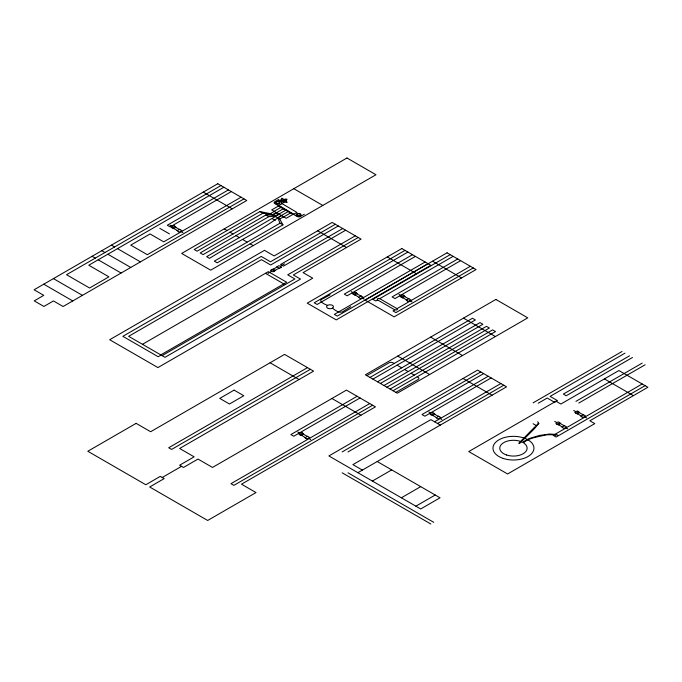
<?xml version="1.0" encoding="UTF-8"?>
<svg xmlns="http://www.w3.org/2000/svg" width="682" height="682" viewBox="0 0 682 682"><rect width="100%" height="100%" fill="white"/><g stroke="black" fill="none" stroke-linecap="round" stroke-linejoin="round"><path stroke-width="1.02" d="M555.813 435.022L555.907 434.434L549.752 434.016L539.53 435.423L528.942 438.62L523.469 441.706L524.126 442.072M279.168 214.284L206.646 256.696L209.519 258.35C232.877 243.483 259.416 232.093 281.095 215.401M286.355 200.133L286.798 199.57A2.532 1.458 0 0 0 287.011 199.178A2.532 1.458 0 0 0 286.295 199.17L285.229 199.255M538.831 423.343L534.807 428.262A92.718 53.528 0 0 1 533.537 429.617L519.479 443.564L518.746 443.36L534.944 426.796M535.728 425.9L538.814 423.369M275.196 270.635L272.962 271.862L270.643 270.592A1.304 0.75 0 0 1 270.814 270.115L270.984 269.978A6.59 3.802 0 0 1 272.306 269.407L272.971 269.168A9.633 5.558 0 0 0 275.042 268.205A9.633 5.558 0 0 0 276.713 267.012L278.947 265.665L281.376 266.935A1.304 0.75 0 0 1 281.206 267.412L281.035 267.549M281.828 198.3L281.794 198.326A2.268 1.313 0 0 0 281.564 198.564L281.41 199.161A11.483 6.632 0 0 1 281.368 199.315A5.456 3.154 0 0 0 281.325 199.511L281.316 199.562A0.972 0.563 0 0 0 281.487 199.928M284.607 201.403L284.539 201.412A1.057 0.614 0 0 1 283.695 201.173L283.669 201.13M350.761 306.687L345.365 310.029A55.762 32.19 0 0 0 344.333 310.685C340.531 314.351 335.723 310.745 332.458 308.153M174.362 225.972L174.115 225.87A1.304 0.75 0 0 0 173.288 225.776L171.08 227.183L173.416 228.47A9.633 5.558 0 0 1 175.496 229.433A9.633 5.558 0 0 1 177.167 230.627M178.633 231.812L178.803 231.871A1.304 0.75 0 0 0 179.622 231.974L181.83 230.635L179.502 229.28A9.633 5.558 0 0 1 177.422 228.317A9.633 5.558 0 0 1 175.751 227.123L175.419 226.782M356.541 293.209A6.59 3.802 0 0 0 355.595 292.433L355.305 292.348A1.304 0.75 0 0 0 354.487 292.254L352.279 293.652L354.614 294.948A9.633 5.558 0 0 1 356.695 295.903A9.633 5.558 0 0 1 358.365 297.105L358.749 297.497A6.59 3.802 0 0 0 359.712 298.273L360.002 298.349A1.304 0.75 0 0 0 360.821 298.452L363.029 297.113L360.701 295.758A9.633 5.558 0 0 1 358.621 294.795A9.633 5.558 0 0 1 356.95 293.592L356.558 293.2M403.369 295.229L403.122 295.135A1.304 0.75 0 0 0 402.303 295.033L400.095 296.44L402.431 297.727M407.648 301.069L407.819 301.137A1.304 0.75 0 0 0 408.637 301.231L410.845 299.892L408.612 298.571A9.633 5.558 0 0 1 406.438 297.574A9.633 5.558 0 0 1 404.767 296.38L404.435 296.039A6.59 3.802 0 0 0 403.412 295.212M302.143 432.882L301.896 432.78A1.304 0.75 0 0 0 301.077 432.686L298.861 434.084L301.197 435.38M306.414 438.722L306.585 438.782A1.304 0.75 0 0 0 307.403 438.884L309.611 437.477L307.284 436.182A9.633 5.558 0 0 1 305.204 435.227A9.633 5.558 0 0 1 303.533 434.025L303.14 433.633A6.59 3.802 0 0 0 302.177 432.857M430.794 413.113L430.086 414.298L432.328 415.355A9.633 5.558 0 0 1 434.408 416.31A9.633 5.558 0 0 1 436.079 417.512L436.471 417.904A6.59 3.802 0 0 0 437.435 418.68L437.716 418.757A1.304 0.75 0 0 0 438.535 418.859L440.751 417.452L438.415 416.156A9.633 5.558 0 0 1 436.335 415.202A9.633 5.558 0 0 1 434.664 414L434.281 413.607A6.59 3.802 0 0 0 433.317 412.832L433.027 412.755A1.304 0.75 0 0 0 432.209 412.661L430.794 413.113L428.91 412.022M556.614 422.499L555.915 423.692L558.157 424.741A9.633 5.558 0 0 1 560.229 425.704A9.633 5.558 0 0 1 561.9 426.898L562.292 427.29A6.59 3.802 0 0 0 563.255 428.066L563.545 428.151A1.304 0.75 0 0 0 564.364 428.245L566.572 426.906L564.236 425.551A9.633 5.558 0 0 1 562.156 424.588A9.633 5.558 0 0 1 560.485 423.394L560.101 423.002A6.59 3.802 0 0 0 559.138 422.226L558.848 422.149A1.304 0.75 0 0 0 558.029 422.047L556.614 422.499L554.73 421.416M578.038 411.314L577.79 411.212A1.304 0.75 0 0 0 576.972 411.11L574.764 412.516L577.1 413.803A9.633 5.558 0 0 1 579.18 414.767A9.633 5.558 0 0 1 580.851 415.96L581.235 416.352M582.24 417.111L582.488 417.214A1.304 0.75 0 0 0 583.306 417.307L585.514 415.909L583.178 414.613A9.633 5.558 0 0 1 581.107 413.65A9.633 5.558 0 0 1 579.436 412.457M283.115 202.742L282.544 203.065A4.518 2.609 0 0 1 281.837 203.424M453.138 256.33L379.738 298.665L397.009 308.631L397.504 309.355L396.822 309.935L394.844 309.875L393.011 310.932L395.927 312.612L473.265 267.958M228.419 189.886L167.278 225.248L170.15 226.91L231.343 191.582M335.339 224.276L270.498 261.777L261.24 256.432L122.854 336.328L158.198 356.737L161.097 355.058M342.714 228.53L280.6 264.471L283.473 266.133L345.655 230.226M412.482 254.701L344.291 294.13L347.147 295.8L415.406 256.389M457.716 258.972L392.107 296.909L394.955 298.58L460.64 260.66M357.112 396.276L290.89 434.57L293.746 436.241L299.134 433.13M488.218 376.251L422.013 414.537L424.86 416.208L491.142 377.939M629.554 355.799L563.349 394.085L566.196 395.756L632.478 357.487M217.763 183.739L34.1 289.773L43.767 295.357L34.228 300.864L43.895 306.448L53.435 300.941L63.102 306.516L246.765 200.482L217.532 183.603M220.934 185.564L66.538 274.71L89.581 288.009L108.915 276.849L88.779 265.23L223.849 187.252M172.171 228.035L175.001 226.398M173.603 228.538L175.871 227.225M177.158 230.627L179.852 229.399M241.061 197.192L163.731 241.837L150.083 233.96L130.756 245.119L147.312 254.684L243.977 198.871M278.733 199.442L274.786 201.719A2.268 1.313 0 0 0 274.786 203.577L297.199 216.509A2.268 1.313 0 0 0 300.404 216.509L304.343 214.233M272.391 214.762L270.456 213.645L259.919 211.565L194.191 249.518L197.098 251.198L262.834 213.253L272.391 214.762L276.253 212.528M274.837 216.177L272.902 215.06L265.886 215L200.158 252.945L203.074 254.633L268.802 216.68L274.837 216.177L278.708 213.943M274.13 211.309L280.899 207.405M270.456 213.645L274.317 211.411M276.551 212.699L283.32 208.794M272.902 215.06L276.773 212.835M278.964 214.097L285.732 210.192M281.385 215.495L288.154 211.59M280.055 223.193L214.319 261.138L217.234 262.826L282.962 224.872L280.055 223.193L277.779 217.916L281.649 215.683M277.779 217.916L279.714 219.033L283.584 216.799M283.797 216.885L290.566 212.98M338.272 225.964L270.677 264.991L261.445 259.663L128.651 336.328L165.001 357.317L300.498 279.091L293.32 274.948L358.212 237.481M142.47 344.308L268.324 271.641L286.662 282.237L160.807 354.896M267.975 273.405L271.427 271.41M280.592 266.116L284.539 263.84M355.313 235.81L287.719 274.829L294.897 278.972L162.103 355.646M404.989 250.379L314.214 302.782L317.13 304.47L407.904 252.059M353.37 294.513L356.2 292.876M354.802 295.008L357.07 293.703M358.562 297.309L361.051 295.877M425.125 261.999L334.351 314.411L337.258 316.09L428.032 263.678M450.222 254.65L372.875 299.304L375.791 300.992L377.623 299.935L394.844 309.875M401.187 297.292L404.017 295.656M402.619 297.795L404.886 296.482M406.378 300.089L408.868 298.656M397.043 308.656L470.358 266.27M307.488 367.624L168.684 447.759L171.583 449.438L310.387 369.303M162.231 477.494L181.565 466.326M366.831 375.62L389.064 362.781A2.737 1.577 0 0 1 392.926 362.781L394.145 363.489M369.985 377.444L472.473 318.264L475.388 319.952L372.892 379.124M377.521 381.792L480.017 322.62L482.89 324.282L380.394 383.455M299.85 432.712L360.036 397.964M383.966 385.518L486.462 326.346L489.378 328.025L386.882 387.197M299.952 434.945L302.782 433.309M301.384 435.44L303.652 434.136M305.144 437.742L307.633 436.301M390.113 389.064L492.6 329.892L495.516 331.571L393.02 390.743M308.835 438.731L230.968 483.683L233.866 485.362L372.653 405.244M309.551 438.313L369.738 403.565M395.824 392.363L418.057 379.524A2.737 1.577 0 0 0 418.057 377.291L417.188 376.788M342.176 451.919L480.733 371.929M347.982 451.927L483.64 373.608M431.092 414.92L433.914 413.283M432.516 415.415L434.784 414.11M436.275 417.716L438.765 416.276M434.596 421.8L500.861 383.548M437.512 423.488L503.768 385.228M357.88 472.686L506.564 386.839L477.562 370.096L328.877 455.943L420.709 508.96L440.043 497.8L377.214 461.518M372.381 481.057L391.707 469.889M533.094 402.84L622.069 351.477M538.226 403.241L547.245 398.041L554.577 402.278L557.467 400.624L550.11 396.378L624.985 353.157M401.374 497.8L420.709 486.633M575.94 401.348L642.197 363.097M578.847 403.036L645.112 364.776M556.913 424.306L559.743 422.678M575.855 413.369L578.686 411.74M415.875 506.172L435.21 495.004M558.336 424.809L560.613 423.496M577.287 413.872L579.555 412.559M562.121 427.128L564.585 425.67M581.047 416.173L583.536 414.733M554.065 434.86L553.23 435.346L556.137 437.034L645.112 385.662M555.029 434.306L642.197 383.983M330.165 294.795L324.376 297.906A55.762 32.19 0 0 1 323.234 298.503C316.746 300.54 324.444 304.402 327.624 305.357M281.666 200.721L282.05 200.661A1.04 0.605 0 0 1 282.51 200.653M279.961 200.261L279.168 200.499A4.518 2.609 0 0 0 278.444 200.764L278.546 200.849A3.248 1.876 0 0 0 278.921 201.028L281.12 201.497A3.265 1.884 0 0 0 281.649 201.454A3.265 1.884 0 0 0 281.427 201.736L281.555 203.083A3.248 1.876 0 0 0 281.734 203.347L281.785 203.415M281.922 200.917L281.998 200.926A1.56 0.895 0 0 0 282.86 200.883M283.951 201.915L284.13 202A0.972 0.563 0 0 0 284.599 202.179L284.761 202.213A5.456 3.154 0 0 0 285.11 202.239A11.483 6.632 0 0 1 285.374 202.264L286.397 202.349A2.268 1.313 0 0 0 286.824 202.307M285.289 200.832L285.332 200.84A2.055 1.185 0 0 1 285.681 200.934L285.954 201.096A3.504 2.02 0 0 1 286.193 201.275L286.755 201.863A8.15 4.706 0 0 0 287.105 202.23M379.738 298.665C378.86 297.949 376.046 298.784 377.7 299.995M432.55 261.189L461.561 277.941M293.797 188.692L322.799 205.435M604.397 378.902L633.399 395.645M387.325 256.918L416.327 273.661M317.659 230.806L346.567 247.498M463.496 318.136L495.396 336.55M275.298 216.518L277.233 217.635M265.886 215L268.802 216.68M272.374 218.743L275.264 220.414M259.919 211.565L262.834 213.253M399.004 294.402L400.888 295.485M410.053 300.779L411.937 301.862M203.262 192.111L232.264 208.854M573.673 410.479L575.557 411.561M584.721 416.855L586.605 417.938M430.623 337.113L462.524 355.527M351.196 291.615L353.071 292.706M362.236 297.991L364.12 299.083M224.199 228.879L227.072 230.533M229.808 232.102L233.039 233.969M235.955 235.648L239.527 237.711M242.4 239.365L247.029 242.042M250.115 243.841L253.201 245.622M565.779 427.793L567.663 428.876M276.918 266.807L279.398 268.239M463.061 378.467L492.063 395.21M273.15 269.1L275.426 270.413M271.726 269.603L274.556 271.24M533.094 423.727L536.103 425.466M265.426 273.32L285.085 284.641M397.759 356.089L429.66 374.503M169.997 225.145L171.873 226.228M181.037 231.522L182.921 232.605M397.06 365.168L401.689 367.845M404.562 369.499L408.134 371.562M411.05 373.242L414.281 375.109M159.827 228.351L169.494 233.926M439.958 418.398L441.834 419.49M440.299 425.099L430.836 419.635L352.909 464.621L362.372 470.086M111.43 245.128L114.602 246.961M117.517 248.64L140.432 261.871M101.763 250.712L104.934 252.536M107.85 254.224L130.765 267.455M92.096 256.287L95.267 258.12M98.182 259.799L121.098 273.03M331.912 398.501L360.948 415.227M53.435 278.614L82.428 295.357M43.767 284.198L72.769 300.941M297.778 432.047L299.654 433.138M308.818 438.424L310.702 439.515M347.982 472.814L433.735 522.327M342.176 472.805L430.836 523.998M270.081 362.764L299.04 379.533M282.783 200.44L282.757 200.423A1.057 0.614 0 0 1 282.51 199.894M579.436 412.457L579.103 412.116A6.59 3.802 0 0 0 578.08 411.289M305.331 437.929L304.999 437.597A9.633 5.558 0 0 0 303.277 436.335A9.633 5.558 0 0 0 301.205 435.372M177.329 230.797L177.55 231.019A6.59 3.802 0 0 0 178.514 231.795M279.714 219.033L282.962 224.872M286.449 200.167A2.711 1.56 0 0 1 285.229 200.789M283.917 202.068A2.626 1.517 0 0 1 283.098 202.725M279.987 200.286A2.626 1.517 0 0 1 281.342 200.022M285.204 199.195A2.711 1.56 0 0 0 283.806 199.673L283.755 199.587A2.055 1.185 0 0 0 283.703 199.383L283.524 199.187A3.504 2.02 0 0 0 283.286 198.999L282.484 198.513A8.15 4.706 0 0 1 281.981 198.215M283.61 200.508A1.006 0.58 0 0 1 284.59 200.184M283.703 200.968A0.997 0.58 0 0 1 284.539 201.207M283.226 201.216A1.04 0.605 0 0 1 283.03 201.446M282.911 199.928A0.997 0.58 0 0 1 283.064 200.465M284.505 200.38A1.006 0.58 0 0 1 283.797 200.653M582.198 417.128A6.59 3.802 0 0 1 581.26 416.352M306.295 438.705A6.59 3.802 0 0 1 305.357 437.921M281.069 267.574A6.59 3.802 0 0 1 279.714 268.12L279.049 268.358A9.633 5.558 0 0 0 276.969 269.322A9.633 5.558 0 0 0 275.298 270.515M407.529 301.052A6.59 3.802 0 0 1 406.591 300.276L406.174 299.892A9.633 5.558 0 0 0 404.503 298.69A9.633 5.558 0 0 0 402.431 297.727M174.396 225.955A6.59 3.802 0 0 1 175.342 226.739M537.646 421.817A2.941 1.696 0 0 1 538.072 423.718M555.856 434.707A2.387 1.381 0 0 1 558.021 435.372M555.804 435.056A27.254 15.737 0 0 0 546.239 434.886L534.611 437.477A51.551 29.761 0 0 0 531.414 438.449A27.928 16.121 0 0 0 524.108 442.081M278.767 205.401L293.584 214.157L297.037 212.494L282.229 203.722L278.767 205.401M346.968 158.002L181.668 253.44L210.67 270.174L375.97 174.745L346.968 158.002M278.486 206.007L271.717 209.911L286.218 218.283L292.987 214.378L278.486 206.007M264.497 250.345L109.674 339.73L157.917 367.581L312.74 278.196L303.072 272.612L361.068 239.126L332.16 222.434L274.164 255.921L264.497 250.345M401.817 248.546L307.241 303.149L336.243 319.892L430.828 265.289L401.817 248.546M136.136 423.36L87.799 451.262L145.803 484.749L160.304 476.377L164.166 478.611L149.665 486.982L207.669 520.468L255.997 492.557L241.496 484.186L375.441 406.856L346.439 390.113L212.503 467.443L198.002 459.071L183.501 467.443L179.63 465.209L194.131 456.846L179.639 448.475L313.584 371.144L284.573 354.401L150.637 431.732L136.136 423.36M447.051 252.817L365.126 300.123L394.128 316.866L476.053 269.569L447.051 252.817M234.105 390.121L219.757 398.407L229.459 404.008L243.806 395.722L234.105 390.121M495.874 299.441L365.382 374.785L397.282 393.199L527.774 317.855L495.874 299.441M555.966 401.212L468.747 451.569L507.579 473.981L594.789 423.633L589.862 420.785L647.9 387.274L618.898 370.531L560.86 404.042L555.966 401.212M297.736 215.665A1.722 0.989 0 0 0 300.37 214.864A1.722 0.989 0 0 0 297.846 213.943A1.722 0.989 0 0 0 297.736 215.665M276.798 203.577A1.722 0.989 0 0 0 279.432 202.767A1.722 0.989 0 0 0 276.901 201.855A1.722 0.989 0 0 0 276.798 203.577M276.415 203.927A2.438 1.407 0 0 0 280.149 202.784A2.438 1.407 0 0 0 276.56 201.488A2.438 1.407 0 0 0 276.415 203.927M297.352 216.015A2.438 1.407 0 0 0 301.086 214.873A2.438 1.407 0 0 0 297.505 213.577A2.438 1.407 0 0 0 297.352 216.015M506.615 455.013A13.674 7.894 0 0 0 527.126 448.176A13.674 7.894 0 0 0 506.615 441.339A13.674 7.894 0 0 0 506.615 455.013M503.197 458.423A20.503 11.841 0 0 0 533.955 448.176A20.503 11.841 0 0 0 503.197 437.921A20.503 11.841 0 0 0 503.197 458.423M328.332 308.46A3.419 1.969 0 0 0 333.464 306.755A3.419 1.969 0 0 0 328.332 305.042A3.419 1.969 0 0 0 328.332 308.46"/></g></svg>
